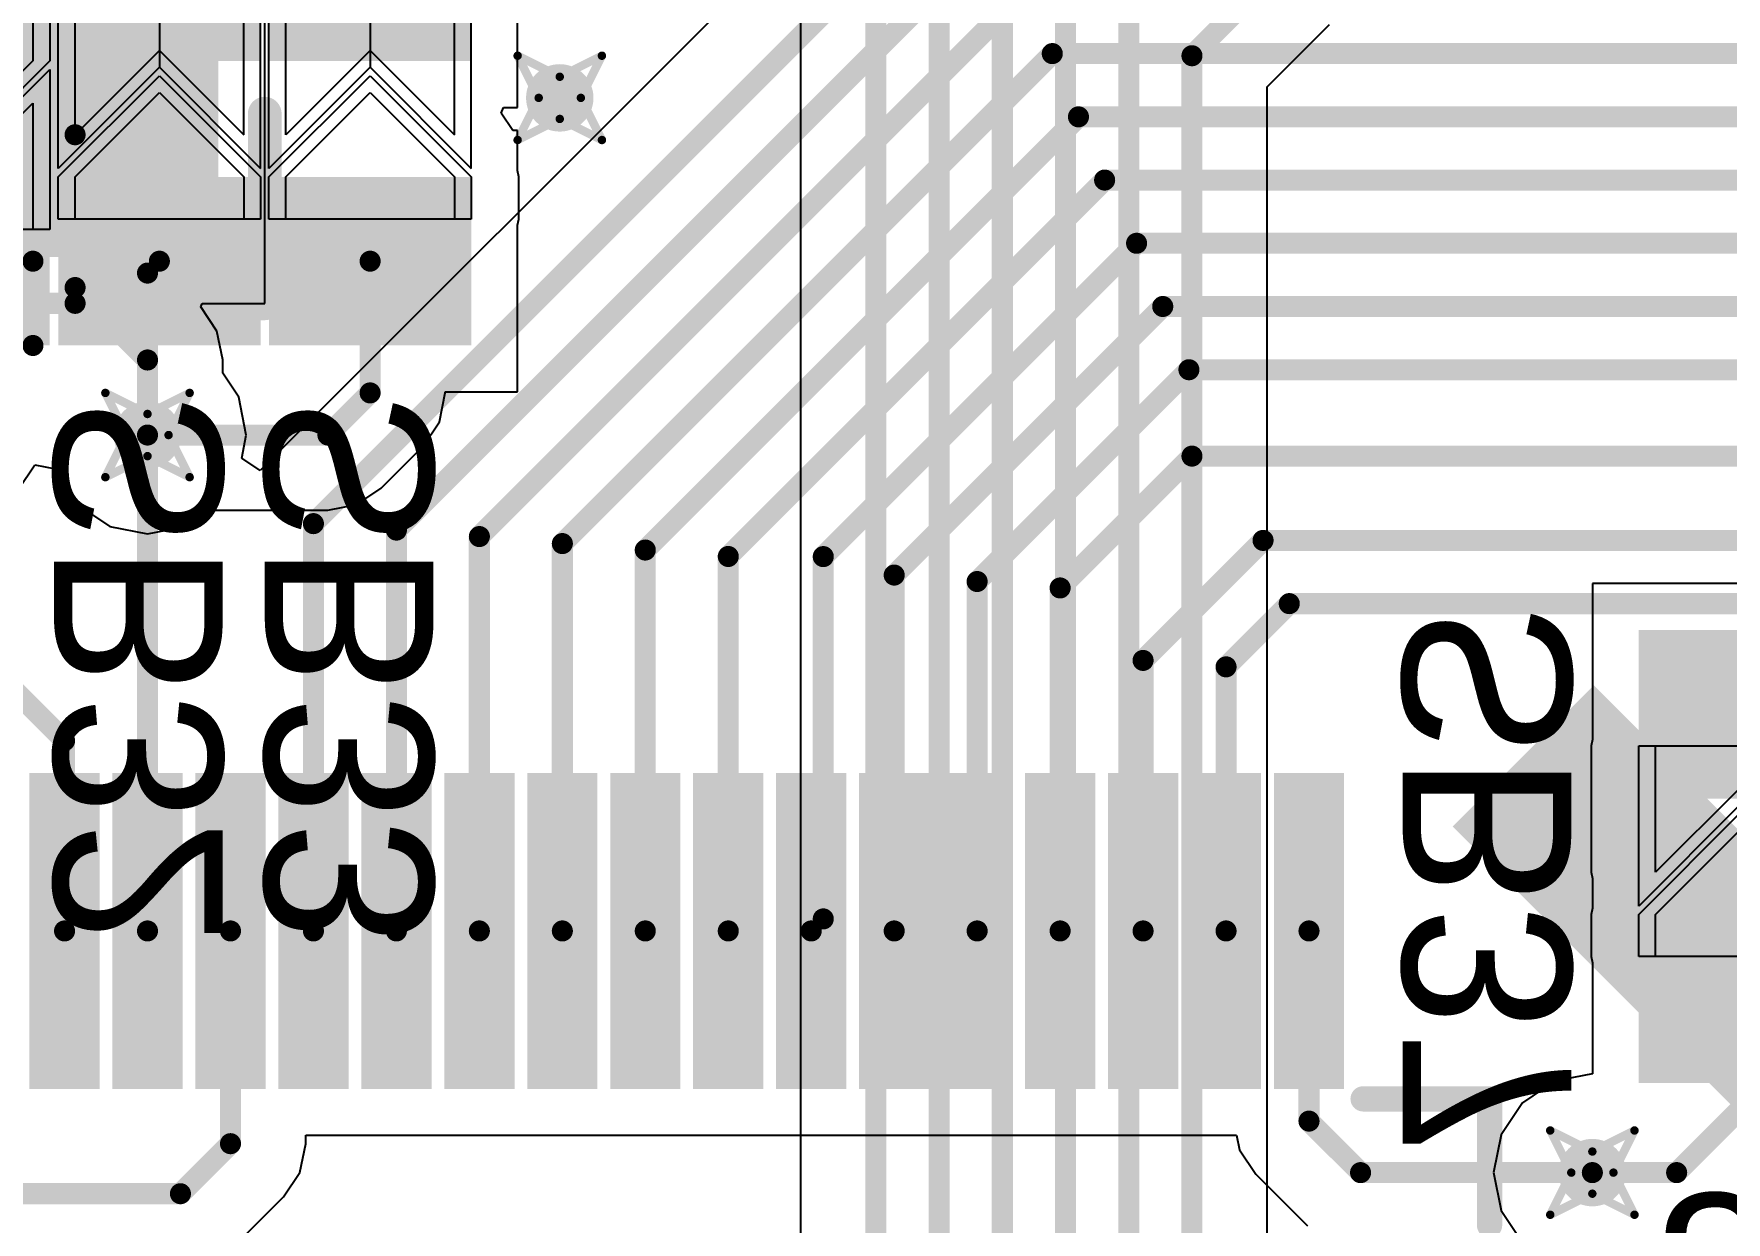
# Model space of a CAD drawing. Header units: millimetres. Extents: x 2.26 to 6.57, y 1.2 to 4.64.
# Drawn here: x 3.6035 to 4.005, y 2.3164 to 2.5983 of the extents above; entities that cross this region are included whole.
import ezdxf

# ---------------------------------------------------------------- set-up
doc = ezdxf.new("R2010")
doc.units = ezdxf.units.MM
doc.header["$MEASUREMENT"] = 0
for name, color, linetype in [('BottomLayer', 5, 'Continuous'), ('BottomOverlay', 54, 'Continuous'), ('BottomPaste', 16, 'Continuous'), ('BottomSolder', 6, 'Continuous'), ('DrillDrawing', 1, 'Continuous'), ('MultiLayer', 9, 'Continuous'), ('TopLayer', 1, 'Continuous'), ('TopOverlay', 2, 'Continuous'), ('TopPaste', 8, 'Continuous'), ('TopSolder', 216, 'Continuous'), ('ViaHoleLayer', 16, 'Continuous')]:
    doc.layers.add(name, color=color, linetype=linetype)

# ---------------------------------------------------------------- blocks, each defined once
blk = doc.blocks.new('JP2_SMD_B_10')
at = {"layer": 'BottomLayer'}
for p, q in [((-0.02625, 0.02), (-0.02625, 0)), ((0.00375, 0.02), (-0.02625, 0.02)), ((-0.01625, 0), (0.00375, 0.02)), ((-0.00625, 0), (0.01375, 0.02)), ((0.01375, 0.02), (0.02375, 0.02)), ((0.02375, 0.02), (0.02375, -0.02)), ((-0.02625, -0.02), (-0.02625, 0)), ((-0.02625, 0), (-0.01625, 0)), ((-0.02625, 0), (-0.01625, 0)), ((-0.01625, 0), (0.00375, -0.02)), ((0.01375, -0.02), (-0.00625, 0)), ((0.00375, -0.02), (-0.02625, -0.02)), ((0.02375, -0.02), (0.01375, -0.02))]:
    blk.add_line(p, q, dxfattribs=at)
for points in [[(-0.01775, 0.02), (-0.04975, 0.02), (-0.01775, -0.02), (-0.04975, -0.02)], [(0.04975, 0.02), (0.01775, 0.02), (0.04975, -0.02), (0.01775, -0.02)]]:
    blk.add_solid(points, dxfattribs=at)
at = {"layer": 'BottomPaste'}
for p, q in [((-0.02625, 0.02), (-0.02625, 0)), ((0.00375, 0.02), (-0.02625, 0.02)), ((-0.01625, 0), (0.00375, 0.02)), ((-0.00625, 0), (0.01375, 0.02)), ((0.01375, 0.02), (0.02375, 0.02)), ((0.02375, 0.02), (0.02375, -0.02)), ((-0.02625, -0.02), (-0.02625, 0)), ((-0.02625, 0), (-0.01625, 0)), ((-0.02625, 0), (-0.01625, 0)), ((-0.01625, 0), (0.00375, -0.02)), ((0.01375, -0.02), (-0.00625, 0)), ((0.00375, -0.02), (-0.02625, -0.02)), ((0.02375, -0.02), (0.01375, -0.02))]:
    blk.add_line(p, q, dxfattribs=at)
for points in [[(-0.01775, 0.02), (-0.04975, 0.02), (-0.01775, -0.02), (-0.04975, -0.02)], [(0.04975, 0.02), (0.01775, 0.02), (0.04975, -0.02), (0.01775, -0.02)]]:
    blk.add_solid(points, dxfattribs=at)
at = {"layer": 'BottomSolder'}
for p, q in [((-0.02625, 0.024), (-0.02625, 0)), ((0.01175, 0.024), (-0.02625, 0.024)), ((-0.01225, 0), (0.01175, 0.024)), ((-0.01025, 0), (0.01375, 0.024)), ((0.01375, 0.024), (0.02375, 0.024)), ((0.02375, 0.024), (0.02375, -0.024)), ((-0.02625, -0.024), (-0.02625, 0)), ((-0.02625, 0), (-0.01225, 0)), ((-0.02625, 0), (-0.01225, 0)), ((-0.01225, 0), (0.01175, -0.024)), ((0.01375, -0.024), (-0.01025, 0)), ((0.01175, -0.024), (-0.02625, -0.024)), ((0.02375, -0.024), (0.01375, -0.024))]:
    blk.add_line(p, q, dxfattribs=at)
for points in [[(-0.01375, 0.024), (-0.05375, 0.024), (-0.01375, -0.024), (-0.05375, -0.024)], [(0.05375, 0.024), (0.01375, 0.024), (0.05375, -0.024), (0.01375, -0.024)]]:
    blk.add_solid(points, dxfattribs=at)
blk = doc.blocks.new('JP2_SMD_B_43')
at = {"layer": 'BottomLayer'}
for p, q in [((-0.02625, 0.02), (-0.02625, 0)), ((0.00375, 0.02), (-0.02625, 0.02)), ((-0.01625, 0), (0.00375, 0.02)), ((-0.00625, 0), (0.01375, 0.02)), ((0.01375, 0.02), (0.02375, 0.02)), ((0.02375, 0.02), (0.02375, -0.02)), ((-0.02625, -0.02), (-0.02625, 0)), ((-0.02625, 0), (-0.01625, 0)), ((-0.02625, 0), (-0.01625, 0)), ((-0.01625, 0), (0.00375, -0.02)), ((0.01375, -0.02), (-0.00625, 0)), ((0.00375, -0.02), (-0.02625, -0.02)), ((0.02375, -0.02), (0.01375, -0.02))]:
    blk.add_line(p, q, dxfattribs=at)
for points in [[(-0.01775, 0.02), (-0.04975, 0.02), (-0.01775, -0.02), (-0.04975, -0.02)], [(0.04975, 0.02), (0.01775, 0.02), (0.04975, -0.02), (0.01775, -0.02)]]:
    blk.add_solid(points, dxfattribs=at)
at = {"layer": 'BottomPaste'}
for p, q in [((-0.02625, 0.02), (-0.02625, 0)), ((0.00375, 0.02), (-0.02625, 0.02)), ((-0.01625, 0), (0.00375, 0.02)), ((-0.00625, 0), (0.01375, 0.02)), ((0.01375, 0.02), (0.02375, 0.02)), ((0.02375, 0.02), (0.02375, -0.02)), ((-0.02625, -0.02), (-0.02625, 0)), ((-0.02625, 0), (-0.01625, 0)), ((-0.02625, 0), (-0.01625, 0)), ((-0.01625, 0), (0.00375, -0.02)), ((0.01375, -0.02), (-0.00625, 0)), ((0.00375, -0.02), (-0.02625, -0.02)), ((0.02375, -0.02), (0.01375, -0.02))]:
    blk.add_line(p, q, dxfattribs=at)
for points in [[(-0.01775, 0.02), (-0.04975, 0.02), (-0.01775, -0.02), (-0.04975, -0.02)], [(0.04975, 0.02), (0.01775, 0.02), (0.04975, -0.02), (0.01775, -0.02)]]:
    blk.add_solid(points, dxfattribs=at)
at = {"layer": 'BottomSolder'}
for p, q in [((-0.02625, 0.024), (-0.02625, 0)), ((0.01175, 0.024), (-0.02625, 0.024)), ((-0.01225, 0), (0.01175, 0.024)), ((-0.01025, 0), (0.01375, 0.024)), ((0.01375, 0.024), (0.02375, 0.024)), ((0.02375, 0.024), (0.02375, -0.024)), ((-0.02625, -0.024), (-0.02625, 0)), ((-0.02625, 0), (-0.01225, 0)), ((-0.02625, 0), (-0.01225, 0)), ((-0.01225, 0), (0.01175, -0.024)), ((0.01375, -0.024), (-0.01025, 0)), ((0.01175, -0.024), (-0.02625, -0.024)), ((0.02375, -0.024), (0.01375, -0.024))]:
    blk.add_line(p, q, dxfattribs=at)
for points in [[(-0.01375, 0.024), (-0.05375, 0.024), (-0.01375, -0.024), (-0.05375, -0.024)], [(0.05375, 0.024), (0.01375, 0.024), (0.05375, -0.024), (0.01375, -0.024)]]:
    blk.add_solid(points, dxfattribs=at)
blk = doc.blocks.new('JP2_SMD_B_44')
at = {"layer": 'BottomLayer'}
for p, q in [((-0.02625, 0.02), (-0.02625, 0)), ((0.00375, 0.02), (-0.02625, 0.02)), ((-0.01625, 0), (0.00375, 0.02)), ((-0.00625, 0), (0.01375, 0.02)), ((0.01375, 0.02), (0.02375, 0.02)), ((0.02375, 0.02), (0.02375, -0.02)), ((-0.02625, -0.02), (-0.02625, 0)), ((-0.02625, 0), (-0.01625, 0)), ((-0.02625, 0), (-0.01625, 0)), ((-0.01625, 0), (0.00375, -0.02)), ((0.01375, -0.02), (-0.00625, 0)), ((0.00375, -0.02), (-0.02625, -0.02)), ((0.02375, -0.02), (0.01375, -0.02))]:
    blk.add_line(p, q, dxfattribs=at)
for points in [[(-0.01775, 0.02), (-0.04975, 0.02), (-0.01775, -0.02), (-0.04975, -0.02)], [(0.04975, 0.02), (0.01775, 0.02), (0.04975, -0.02), (0.01775, -0.02)]]:
    blk.add_solid(points, dxfattribs=at)
at = {"layer": 'BottomPaste'}
for p, q in [((-0.02625, 0.02), (-0.02625, 0)), ((0.00375, 0.02), (-0.02625, 0.02)), ((-0.01625, 0), (0.00375, 0.02)), ((-0.00625, 0), (0.01375, 0.02)), ((0.01375, 0.02), (0.02375, 0.02)), ((0.02375, 0.02), (0.02375, -0.02)), ((-0.02625, -0.02), (-0.02625, 0)), ((-0.02625, 0), (-0.01625, 0)), ((-0.02625, 0), (-0.01625, 0)), ((-0.01625, 0), (0.00375, -0.02)), ((0.01375, -0.02), (-0.00625, 0)), ((0.00375, -0.02), (-0.02625, -0.02)), ((0.02375, -0.02), (0.01375, -0.02))]:
    blk.add_line(p, q, dxfattribs=at)
for points in [[(-0.01775, 0.02), (-0.04975, 0.02), (-0.01775, -0.02), (-0.04975, -0.02)], [(0.04975, 0.02), (0.01775, 0.02), (0.04975, -0.02), (0.01775, -0.02)]]:
    blk.add_solid(points, dxfattribs=at)
at = {"layer": 'BottomSolder'}
for p, q in [((-0.02625, 0.024), (-0.02625, 0)), ((0.01175, 0.024), (-0.02625, 0.024)), ((-0.01225, 0), (0.01175, 0.024)), ((-0.01025, 0), (0.01375, 0.024)), ((0.01375, 0.024), (0.02375, 0.024)), ((0.02375, 0.024), (0.02375, -0.024)), ((-0.02625, -0.024), (-0.02625, 0)), ((-0.02625, 0), (-0.01225, 0)), ((-0.02625, 0), (-0.01225, 0)), ((-0.01225, 0), (0.01175, -0.024)), ((0.01375, -0.024), (-0.01025, 0)), ((0.01175, -0.024), (-0.02625, -0.024)), ((0.02375, -0.024), (0.01375, -0.024))]:
    blk.add_line(p, q, dxfattribs=at)
for points in [[(-0.01375, 0.024), (-0.05375, 0.024), (-0.01375, -0.024), (-0.05375, -0.024)], [(0.05375, 0.024), (0.01375, 0.024), (0.05375, -0.024), (0.01375, -0.024)]]:
    blk.add_solid(points, dxfattribs=at)
blk = doc.blocks.new('JP2_SMD_B_45')
at = {"layer": 'BottomLayer'}
for p, q in [((-0.02625, 0.02), (-0.02625, 0)), ((0.00375, 0.02), (-0.02625, 0.02)), ((-0.01625, 0), (0.00375, 0.02)), ((-0.00625, 0), (0.01375, 0.02)), ((0.01375, 0.02), (0.02375, 0.02)), ((0.02375, 0.02), (0.02375, -0.02)), ((-0.02625, -0.02), (-0.02625, 0)), ((-0.02625, 0), (-0.01625, 0)), ((-0.02625, 0), (-0.01625, 0)), ((-0.01625, 0), (0.00375, -0.02)), ((0.01375, -0.02), (-0.00625, 0)), ((0.00375, -0.02), (-0.02625, -0.02)), ((0.02375, -0.02), (0.01375, -0.02))]:
    blk.add_line(p, q, dxfattribs=at)
for points in [[(-0.01775, 0.02), (-0.04975, 0.02), (-0.01775, -0.02), (-0.04975, -0.02)], [(0.04975, 0.02), (0.01775, 0.02), (0.04975, -0.02), (0.01775, -0.02)]]:
    blk.add_solid(points, dxfattribs=at)
at = {"layer": 'BottomPaste'}
for p, q in [((-0.02625, 0.02), (-0.02625, 0)), ((0.00375, 0.02), (-0.02625, 0.02)), ((-0.01625, 0), (0.00375, 0.02)), ((-0.00625, 0), (0.01375, 0.02)), ((0.01375, 0.02), (0.02375, 0.02)), ((0.02375, 0.02), (0.02375, -0.02)), ((-0.02625, -0.02), (-0.02625, 0)), ((-0.02625, 0), (-0.01625, 0)), ((-0.02625, 0), (-0.01625, 0)), ((-0.01625, 0), (0.00375, -0.02)), ((0.01375, -0.02), (-0.00625, 0)), ((0.00375, -0.02), (-0.02625, -0.02)), ((0.02375, -0.02), (0.01375, -0.02))]:
    blk.add_line(p, q, dxfattribs=at)
for points in [[(-0.01775, 0.02), (-0.04975, 0.02), (-0.01775, -0.02), (-0.04975, -0.02)], [(0.04975, 0.02), (0.01775, 0.02), (0.04975, -0.02), (0.01775, -0.02)]]:
    blk.add_solid(points, dxfattribs=at)
at = {"layer": 'BottomSolder'}
for p, q in [((-0.02625, 0.024), (-0.02625, 0)), ((0.01175, 0.024), (-0.02625, 0.024)), ((-0.01225, 0), (0.01175, 0.024)), ((-0.01025, 0), (0.01375, 0.024)), ((0.01375, 0.024), (0.02375, 0.024)), ((0.02375, 0.024), (0.02375, -0.024)), ((-0.02625, -0.024), (-0.02625, 0)), ((-0.02625, 0), (-0.01225, 0)), ((-0.02625, 0), (-0.01225, 0)), ((-0.01225, 0), (0.01175, -0.024)), ((0.01375, -0.024), (-0.01025, 0)), ((0.01175, -0.024), (-0.02625, -0.024)), ((0.02375, -0.024), (0.01375, -0.024))]:
    blk.add_line(p, q, dxfattribs=at)
for points in [[(-0.01375, 0.024), (-0.05375, 0.024), (-0.01375, -0.024), (-0.05375, -0.024)], [(0.05375, 0.024), (0.01375, 0.024), (0.05375, -0.024), (0.01375, -0.024)]]:
    blk.add_solid(points, dxfattribs=at)
blk = doc.blocks.new('LQFP64_60')
at = {"layer": 'TopLayer'}
for points in [[(0.21534, 0.28494), (0.1875, 0.2571), (0.28494, 0.21534), (0.2571, 0.1875)], [(-0.14317, 0.26581), (-0.15183, 0.26581), (-0.14317, 0.19888), (-0.15183, 0.19888)], [(-0.12348, 0.26581), (-0.13215, 0.26581), (-0.12348, 0.19888), (-0.13215, 0.19888)], [(-0.1038, 0.26581), (-0.11246, 0.26581), (-0.1038, 0.19888), (-0.11246, 0.19888)], [(-0.08411, 0.26581), (-0.09278, 0.26581), (-0.08411, 0.19888), (-0.09278, 0.19888)], [(-0.06443, 0.26581), (-0.07309, 0.26581), (-0.06443, 0.19888), (-0.07309, 0.19888)], [(-0.04474, 0.26581), (-0.05341, 0.26581), (-0.04474, 0.19888), (-0.05341, 0.19888)], [(-0.02506, 0.26581), (-0.03372, 0.26581), (-0.02506, 0.19888), (-0.03372, 0.19888)], [(-0.00537, 0.26581), (-0.01404, 0.26581), (-0.00537, 0.19888), (-0.01404, 0.19888)], [(0.01431, 0.26581), (0.00565, 0.26581), (0.01431, 0.19888), (0.00565, 0.19888)], [(0.034, 0.26581), (0.02533, 0.26581), (0.034, 0.19888), (0.02533, 0.19888)], [(0.05368, 0.26581), (0.04502, 0.26581), (0.05368, 0.19888), (0.04502, 0.19888)], [(0.07337, 0.26581), (0.0647, 0.26581), (0.07337, 0.19888), (0.0647, 0.19888)], [(0.09305, 0.26581), (0.08439, 0.26581), (0.09305, 0.19888), (0.08439, 0.19888)], [(0.11274, 0.26581), (0.10407, 0.26581), (0.11274, 0.19888), (0.10407, 0.19888)], [(0.13242, 0.26581), (0.12376, 0.26581), (0.13242, 0.19888), (0.12376, 0.19888)], [(0.15211, 0.26581), (0.14344, 0.26581), (0.15211, 0.19888), (0.14344, 0.19888)]]:
    blk.add_solid(points, dxfattribs=at)
at = {"layer": 'TopOverlay', "const_width": 0.006}
for points in [[(0.16061, 0.1925), (0.19061, 0.1925)], [(0.19061, 0.1625), (0.19061, 0.1925)]]:
    blk.add_lwpolyline(points, dxfattribs=at)
at = {"layer": 'TopOverlay', "const_width": 0.003}
for points in [[(0.15911, 0.1925, 1), (0.16211, 0.1925, 1)], [(0.18911, 0.1925, 1), (0.19211, 0.1925, 1)], [(0.18911, 0.1925, 1), (0.19211, 0.1925, 1)], [(0.18911, 0.1625, 1), (0.19211, 0.1625, 1)]]:
    blk.add_lwpolyline(points, format="xyb", close=True, dxfattribs=at)
at = {"layer": 'TopPaste'}
for points in [[(0.21534, 0.28494), (0.1875, 0.2571), (0.28494, 0.21534), (0.2571, 0.1875)], [(-0.14317, 0.26581), (-0.15183, 0.26581), (-0.14317, 0.19888), (-0.15183, 0.19888)], [(-0.12348, 0.26581), (-0.13215, 0.26581), (-0.12348, 0.19888), (-0.13215, 0.19888)], [(-0.1038, 0.26581), (-0.11246, 0.26581), (-0.1038, 0.19888), (-0.11246, 0.19888)], [(-0.08411, 0.26581), (-0.09278, 0.26581), (-0.08411, 0.19888), (-0.09278, 0.19888)], [(-0.06443, 0.26581), (-0.07309, 0.26581), (-0.06443, 0.19888), (-0.07309, 0.19888)], [(-0.04474, 0.26581), (-0.05341, 0.26581), (-0.04474, 0.19888), (-0.05341, 0.19888)], [(-0.02506, 0.26581), (-0.03372, 0.26581), (-0.02506, 0.19888), (-0.03372, 0.19888)], [(-0.00537, 0.26581), (-0.01404, 0.26581), (-0.00537, 0.19888), (-0.01404, 0.19888)], [(0.01431, 0.26581), (0.00565, 0.26581), (0.01431, 0.19888), (0.00565, 0.19888)], [(0.034, 0.26581), (0.02533, 0.26581), (0.034, 0.19888), (0.02533, 0.19888)], [(0.05368, 0.26581), (0.04502, 0.26581), (0.05368, 0.19888), (0.04502, 0.19888)], [(0.07337, 0.26581), (0.0647, 0.26581), (0.07337, 0.19888), (0.0647, 0.19888)], [(0.09305, 0.26581), (0.08439, 0.26581), (0.09305, 0.19888), (0.08439, 0.19888)], [(0.11274, 0.26581), (0.10407, 0.26581), (0.11274, 0.19888), (0.10407, 0.19888)], [(0.13242, 0.26581), (0.12376, 0.26581), (0.13242, 0.19888), (0.12376, 0.19888)], [(0.15211, 0.26581), (0.14344, 0.26581), (0.15211, 0.19888), (0.14344, 0.19888)]]:
    blk.add_solid(points, dxfattribs=at)
at = {"layer": 'TopSolder'}
for points in [[(0.21534, 0.2906), (0.18185, 0.2571), (0.2906, 0.21534), (0.2571, 0.18185)], [(-0.13917, 0.26981), (-0.15583, 0.26981), (-0.13917, 0.19488), (-0.15583, 0.19488)], [(-0.11948, 0.26981), (-0.13615, 0.26981), (-0.11948, 0.19488), (-0.13615, 0.19488)], [(-0.0998, 0.26981), (-0.11646, 0.26981), (-0.0998, 0.19488), (-0.11646, 0.19488)], [(-0.08011, 0.26981), (-0.09678, 0.26981), (-0.08011, 0.19488), (-0.09678, 0.19488)], [(-0.06043, 0.26981), (-0.07709, 0.26981), (-0.06043, 0.19488), (-0.07709, 0.19488)], [(-0.04074, 0.26981), (-0.05741, 0.26981), (-0.04074, 0.19488), (-0.05741, 0.19488)], [(-0.02106, 0.26981), (-0.03772, 0.26981), (-0.02106, 0.19488), (-0.03772, 0.19488)], [(-0.00137, 0.26981), (-0.01804, 0.26981), (-0.00137, 0.19488), (-0.01804, 0.19488)], [(0.01831, 0.26981), (0.00165, 0.26981), (0.01831, 0.19488), (0.00165, 0.19488)], [(0.038, 0.26981), (0.02133, 0.26981), (0.038, 0.19488), (0.02133, 0.19488)], [(0.05768, 0.26981), (0.04102, 0.26981), (0.05768, 0.19488), (0.04102, 0.19488)], [(0.07737, 0.26981), (0.0607, 0.26981), (0.07737, 0.19488), (0.0607, 0.19488)], [(0.09705, 0.26981), (0.08039, 0.26981), (0.09705, 0.19488), (0.08039, 0.19488)], [(0.11674, 0.26981), (0.10007, 0.26981), (0.11674, 0.19488), (0.10007, 0.19488)], [(0.13642, 0.26981), (0.11976, 0.26981), (0.13642, 0.19488), (0.11976, 0.19488)], [(0.15611, 0.26981), (0.13944, 0.26981), (0.15611, 0.19488), (0.13944, 0.19488)]]:
    blk.add_solid(points, dxfattribs=at)
blk = doc.blocks.new('TAN_A_142')
at = {"layer": 'TopLayer'}
for points in [[(-0.085, 0.03), (-0.135, 0.03), (-0.085, -0.03), (-0.135, -0.03)], [(0.025, 0.03), (-0.025, 0.03), (0.025, -0.03), (-0.025, -0.03)]]:
    blk.add_solid(points, dxfattribs=at)
at = {"layer": 'TopOverlay'}
for points, const_width in [([(-0.15, -0.045), (-0.15, 0.045)], 0.008), ([(-0.1, 0.045), (-0.15, 0.045)], 0.008), ([(0.04, 0.045), (-0.005, 0.045)], 0.008), ([(0.04, 0.01), (0.04, 0.045)], 0.008), ([(0.04, -0.02), (0.04, 0)], 0.005), ([(0.05, -0.01), (0.03, -0.01)], 0.005), ([(0.04, -0.045), (0.04, -0.03)], 0.008), ([(-0.1, -0.045), (-0.15, -0.045)], 0.008), ([(0.04, -0.045), (-0.005, -0.045)], 0.008)]:
    blk.add_lwpolyline(points, dxfattribs=dict(at, const_width=const_width))
for points, const_width in [([(-0.152, 0.045, 1), (-0.148, 0.045, 1)], 0.004), ([(-0.152, 0.045, 1), (-0.148, 0.045, 1)], 0.004), ([(-0.102, 0.045, 1), (-0.098, 0.045, 1)], 0.004), ([(-0.007, 0.045, 1), (-0.003, 0.045, 1)], 0.004), ([(0.038, 0.045, 1), (0.042, 0.045, 1)], 0.004), ([(0.038, 0.045, 1), (0.042, 0.045, 1)], 0.004), ([(0.038, 0.01, 1), (0.042, 0.01, 1)], 0.004), ([(0.03875, 0, 1), (0.04125, 0, 1)], 0.0025), ([(0.02875, -0.01, 1), (0.03125, -0.01, 1)], 0.0025), ([(0.04875, -0.01, 1), (0.05125, -0.01, 1)], 0.0025), ([(0.03875, -0.02, 1), (0.04125, -0.02, 1)], 0.0025), ([(0.038, -0.03, 1), (0.042, -0.03, 1)], 0.004), ([(-0.152, -0.045, 1), (-0.148, -0.045, 1)], 0.004), ([(-0.152, -0.045, 1), (-0.148, -0.045, 1)], 0.004), ([(-0.102, -0.045, 1), (-0.098, -0.045, 1)], 0.004), ([(-0.007, -0.045, 1), (-0.003, -0.045, 1)], 0.004), ([(0.038, -0.045, 1), (0.042, -0.045, 1)], 0.004), ([(0.038, -0.045, 1), (0.042, -0.045, 1)], 0.004)]:
    blk.add_lwpolyline(points, format="xyb", close=True, dxfattribs=dict(at, const_width=const_width))
at = {"layer": 'TopPaste'}
for points in [[(-0.085, 0.03), (-0.135, 0.03), (-0.085, -0.03), (-0.135, -0.03)], [(0.025, 0.03), (-0.025, 0.03), (0.025, -0.03), (-0.025, -0.03)]]:
    blk.add_solid(points, dxfattribs=at)
at = {"layer": 'TopSolder'}
for points in [[(-0.081, 0.034), (-0.139, 0.034), (-0.081, -0.034), (-0.139, -0.034)], [(0.029, 0.034), (-0.029, 0.034), (0.029, -0.034), (-0.029, -0.034)]]:
    blk.add_solid(points, dxfattribs=at)

msp = doc.modelspace()

# ---------------------------------------------------------------- linework, layer by layer
at = {"layer": 'BottomLayer'}
for p, q in [((3.78542, 2.64576), (3.78542, 2.30373)), ((3.71827, 2.5809), (3.71827, 2.6019)), ((3.89611, 2.58576), (3.91088, 2.60053)), ((3.89611, 2.23312), (3.89611, 2.58576)), ((3.71437, 2.57956), (3.71493, 2.5809)), ((3.71715, 2.5754), (3.71437, 2.57956)), ((3.71493, 2.5809), (3.71827, 2.5809)), ((3.71827, 2.5754), (3.71715, 2.5754)), ((3.71827, 2.56588), (3.71827, 2.5754)), ((3.71856, 2.5644), (3.71827, 2.56588)), ((3.71856, 2.5544), (3.71856, 2.5644)), ((3.71827, 2.55292), (3.71856, 2.5544)), ((3.71827, 2.5134), (3.71827, 2.55292)), ((3.69975, 2.50632), (3.70111, 2.51315)), ((3.70111, 2.51315), (3.70111, 2.5134)), ((3.70111, 2.5134), (3.71827, 2.5134)), ((3.69588, 2.50053), (3.69975, 2.50632)), ((3.68588, 2.49053), (3.69588, 2.50053)), ((3.69588, 2.50053), (3.69588, 2.50053)), ((3.59985, 2.49032), (3.6037, 2.49608)), ((3.6037, 2.49608), (3.6086, 2.4951)), ((3.6086, 2.4951), (3.60879, 2.49418)), ((3.60879, 2.49418), (3.61387, 2.48657)), ((3.6801, 2.48666), (3.68588, 2.49053)), ((3.61387, 2.48657), (3.62148, 2.48148)), ((3.67327, 2.48531), (3.6801, 2.48666)), ((3.62148, 2.48148), (3.63045, 2.4797)), ((3.63045, 2.4797), (3.63943, 2.48148)), ((3.63943, 2.48148), (3.64515, 2.48531)), ((3.64515, 2.48531), (3.67327, 2.48531)), ((4.04327, 2.4679), (3.97327, 2.4679)), ((3.97327, 2.4679), (3.97327, 2.43088)), ((3.97327, 2.43088), (3.97297, 2.4294)), ((3.97297, 2.4294), (3.97297, 2.3994)), ((3.97297, 2.3994), (3.97327, 2.39792)), ((3.97327, 2.39792), (3.97327, 2.39088)), ((3.97327, 2.39088), (3.97297, 2.3894)), ((3.97297, 2.3894), (3.97297, 2.3794)), ((3.97297, 2.3794), (3.97327, 2.37792)), ((3.97327, 2.37792), (3.97327, 2.3516)), ((3.96429, 2.34982), (3.95669, 2.34473)), ((3.97327, 2.3516), (3.96429, 2.34982)), ((3.95669, 2.34473), (3.9516, 2.33712)), ((3.9516, 2.33712), (3.94982, 2.32815)), ((3.94982, 2.32815), (3.9516, 2.31918)), ((3.9516, 2.31918), (3.95669, 2.31157))]:
    msp.add_line(p, q, dxfattribs=at)
at = {"layer": 'BottomLayer', "const_width": 0.005}
for points in [[(3.81827, 2.24815), (3.81827, 2.67815)], [(3.80327, 2.25815), (3.80327, 2.65315)], [(3.83327, 2.23815), (3.83327, 2.62815)], [(3.84827, 2.22815), (3.84827, 2.61315)], [(3.87827, 2.59315), (3.89827, 2.61315)], [(3.86327, 2.21315), (3.86327, 2.60315)], [(3.87827, 2.18315), (3.87827, 2.59315)], [(3.63045, 2.54158), (3.63327, 2.5444)], [(3.68327, 2.51315), (3.68327, 2.5444)], [(3.63045, 2.50315), (3.63045, 2.54158)], [(3.67327, 2.50315), (3.68327, 2.51315)], [(3.63045, 2.50315), (3.67327, 2.50315)], [(3.99327, 2.32815), (4.00827, 2.34315)], [(3.97327, 2.32815), (3.99327, 2.32815)]]:
    msp.add_lwpolyline(points, dxfattribs=at)
at = {"layer": 'BottomLayer'}
for points, const_width in [([(3.87702, 2.59315, 1), (3.87952, 2.59315, 1)], 0.0025), ([(3.87702, 2.59315, 1), (3.87952, 2.59315, 1)], 0.0025), ([(3.72427, 2.58315, 1), (3.73227, 2.58315, 1)], 0.008), ([(3.63202, 2.5444, 1), (3.63452, 2.5444, 1)], 0.0025), ([(3.68202, 2.5444, 1), (3.68452, 2.5444, 1)], 0.0025), ([(3.6292, 2.54158, 1), (3.6317, 2.54158, 1)], 0.0025), ([(3.6292, 2.54158, 1), (3.6317, 2.54158, 1)], 0.0025), ([(3.68202, 2.51315, 1), (3.68452, 2.51315, 1)], 0.0025), ([(3.68202, 2.51315, 1), (3.68452, 2.51315, 1)], 0.0025), ([(3.62645, 2.50315, 1), (3.63445, 2.50315, 1)], 0.008), ([(3.6292, 2.50315, 1), (3.6317, 2.50315, 1)], 0.0025), ([(3.6292, 2.50315, 1), (3.6317, 2.50315, 1)], 0.0025), ([(3.67202, 2.50315, 1), (3.67452, 2.50315, 1)], 0.0025), ([(3.67202, 2.50315, 1), (3.67452, 2.50315, 1)], 0.0025), ([(3.96927, 2.32815, 1), (3.97727, 2.32815, 1)], 0.008), ([(3.97202, 2.32815, 1), (3.97452, 2.32815, 1)], 0.0025), ([(3.99202, 2.32815, 1), (3.99452, 2.32815, 1)], 0.0025), ([(3.99202, 2.32815, 1), (3.99452, 2.32815, 1)], 0.0025)]:
    msp.add_lwpolyline(points, format="xyb", close=True, dxfattribs=dict(at, const_width=const_width))
at = {"layer": 'DrillDrawing', "const_width": 0.002}
for points in [[(3.71827, 2.59315), (3.72827, 2.58815)], [(3.71827, 2.59315), (3.72327, 2.58315)], [(3.72827, 2.58815), (3.73827, 2.59315)], [(3.73327, 2.58315), (3.73827, 2.59315)], [(3.71827, 2.57315), (3.72327, 2.58315)], [(3.73327, 2.58315), (3.73827, 2.57315)], [(3.71827, 2.57315), (3.72827, 2.57815)], [(3.72827, 2.57815), (3.73827, 2.57315)], [(3.62045, 2.51315), (3.63045, 2.50815)], [(3.62045, 2.51315), (3.62545, 2.50315)], [(3.63045, 2.50815), (3.64045, 2.51315)], [(3.63545, 2.50315), (3.64045, 2.51315)], [(3.62045, 2.49315), (3.62545, 2.50315)], [(3.63545, 2.50315), (3.64045, 2.49315)], [(3.62045, 2.49315), (3.63045, 2.49815)], [(3.63045, 2.49815), (3.64045, 2.49315)], [(3.96327, 2.33815), (3.97327, 2.33315)], [(3.96327, 2.33815), (3.96827, 2.32815)], [(3.97327, 2.33315), (3.98327, 2.33815)], [(3.97827, 2.32815), (3.98327, 2.33815)], [(3.96327, 2.31815), (3.96827, 2.32815)], [(3.97827, 2.32815), (3.98327, 2.31815)], [(3.96327, 2.31815), (3.97327, 2.32315)], [(3.97327, 2.32315), (3.98327, 2.31815)]]:
    msp.add_lwpolyline(points, dxfattribs=at)
at = {"layer": 'DrillDrawing', "const_width": 0.001}
for points in [[(3.71777, 2.59315, 1), (3.71877, 2.59315, 1)], [(3.71777, 2.59315, 1), (3.71877, 2.59315, 1)], [(3.73777, 2.59315, 1), (3.73877, 2.59315, 1)], [(3.73777, 2.59315, 1), (3.73877, 2.59315, 1)], [(3.72777, 2.58815, 1), (3.72877, 2.58815, 1)], [(3.72777, 2.58815, 1), (3.72877, 2.58815, 1)], [(3.72277, 2.58315, 1), (3.72377, 2.58315, 1)], [(3.72277, 2.58315, 1), (3.72377, 2.58315, 1)], [(3.73277, 2.58315, 1), (3.73377, 2.58315, 1)], [(3.73277, 2.58315, 1), (3.73377, 2.58315, 1)], [(3.72777, 2.57815, 1), (3.72877, 2.57815, 1)], [(3.72777, 2.57815, 1), (3.72877, 2.57815, 1)], [(3.71777, 2.57315, 1), (3.71877, 2.57315, 1)], [(3.71777, 2.57315, 1), (3.71877, 2.57315, 1)], [(3.73777, 2.57315, 1), (3.73877, 2.57315, 1)], [(3.73777, 2.57315, 1), (3.73877, 2.57315, 1)], [(3.61995, 2.51315, 1), (3.62095, 2.51315, 1)], [(3.61995, 2.51315, 1), (3.62095, 2.51315, 1)], [(3.63995, 2.51315, 1), (3.64095, 2.51315, 1)], [(3.63995, 2.51315, 1), (3.64095, 2.51315, 1)], [(3.62995, 2.50815, 1), (3.63095, 2.50815, 1)], [(3.62995, 2.50815, 1), (3.63095, 2.50815, 1)], [(3.62495, 2.50315, 1), (3.62595, 2.50315, 1)], [(3.62495, 2.50315, 1), (3.62595, 2.50315, 1)], [(3.63495, 2.50315, 1), (3.63595, 2.50315, 1)], [(3.63495, 2.50315, 1), (3.63595, 2.50315, 1)], [(3.62995, 2.49815, 1), (3.63095, 2.49815, 1)], [(3.62995, 2.49815, 1), (3.63095, 2.49815, 1)], [(3.61995, 2.49315, 1), (3.62095, 2.49315, 1)], [(3.61995, 2.49315, 1), (3.62095, 2.49315, 1)], [(3.63995, 2.49315, 1), (3.64095, 2.49315, 1)], [(3.63995, 2.49315, 1), (3.64095, 2.49315, 1)], [(3.96277, 2.33815, 1), (3.96377, 2.33815, 1)], [(3.96277, 2.33815, 1), (3.96377, 2.33815, 1)], [(3.98277, 2.33815, 1), (3.98377, 2.33815, 1)], [(3.98277, 2.33815, 1), (3.98377, 2.33815, 1)], [(3.97277, 2.33315, 1), (3.97377, 2.33315, 1)], [(3.97277, 2.33315, 1), (3.97377, 2.33315, 1)], [(3.96777, 2.32815, 1), (3.96877, 2.32815, 1)], [(3.96777, 2.32815, 1), (3.96877, 2.32815, 1)], [(3.97777, 2.32815, 1), (3.97877, 2.32815, 1)], [(3.97777, 2.32815, 1), (3.97877, 2.32815, 1)], [(3.97277, 2.32315, 1), (3.97377, 2.32315, 1)], [(3.97277, 2.32315, 1), (3.97377, 2.32315, 1)], [(3.96277, 2.31815, 1), (3.96377, 2.31815, 1)], [(3.96277, 2.31815, 1), (3.96377, 2.31815, 1)], [(3.98277, 2.31815, 1), (3.98377, 2.31815, 1)], [(3.98277, 2.31815, 1), (3.98377, 2.31815, 1)]]:
    msp.add_lwpolyline(points, format="xyb", close=True, dxfattribs=at)
at = {"layer": 'MultiLayer', "const_width": 0.008}
for points in [[(3.72427, 2.58315, 1), (3.73227, 2.58315, 1)], [(3.62645, 2.50315, 1), (3.63445, 2.50315, 1)], [(3.96927, 2.32815, 1), (3.97727, 2.32815, 1)]]:
    msp.add_lwpolyline(points, format="xyb", close=True, dxfattribs=at)
at = {"layer": 'TopLayer'}
for p, q in [((3.81359, 2.65113), (3.65721, 2.49475)), ((3.65827, 2.5344), (3.65827, 2.6144)), ((3.64307, 2.53358), (3.64341, 2.5344)), ((3.64341, 2.5344), (3.65827, 2.5344)), ((3.64694, 2.52779), (3.64307, 2.53358)), ((3.6483, 2.52096), (3.64694, 2.52779)), ((3.6483, 2.51784), (3.6483, 2.52096)), ((3.6483, 2.52096), (3.6483, 2.52096)), ((3.6483, 2.52096), (3.6483, 2.52096)), ((3.6483, 2.52096), (3.6483, 2.52096)), ((3.6483, 2.52096), (3.6483, 2.52096)), ((3.6483, 2.52096), (3.6483, 2.52096)), ((3.65212, 2.51212), (3.6483, 2.51784)), ((3.6539, 2.50315), (3.65212, 2.51212)), ((3.65282, 2.49768), (3.6539, 2.50315)), ((3.65721, 2.49475), (3.65282, 2.49768)), ((3.66798, 2.33502), (3.66798, 2.33703)), ((3.66798, 2.33703), (3.88887, 2.33703)), ((3.88887, 2.33703), (3.88956, 2.33355)), ((3.66662, 2.32819), (3.66798, 2.33502)), ((3.88956, 2.33355), (3.89343, 2.32776)), ((3.66275, 2.3224), (3.66662, 2.32819)), ((3.89343, 2.32776), (3.90565, 2.31553)), ((3.65088, 2.31053), (3.66275, 2.3224)), ((3.66275, 2.3224), (3.66275, 2.3224))]:
    msp.add_line(p, q, dxfattribs=at)
at = {"layer": 'TopLayer', "const_width": 0.005}
for points in [[(3.66982, 2.48213), (3.82634, 2.63865)], [(3.68951, 2.4806), (3.83255, 2.62365)], [(3.70919, 2.47907), (3.83877, 2.60865)], [(3.72888, 2.4774), (3.84513, 2.59365)], [(3.84513, 2.59365), (4.15277, 2.59365)], [(3.74856, 2.47587), (3.85134, 2.57865)], [(3.85134, 2.57865), (4.14277, 2.57865)], [(3.61327, 2.53815), (3.61327, 2.5744)], [(3.76825, 2.47434), (3.85755, 2.56365)], [(3.85755, 2.56365), (4.13277, 2.56365)], [(3.79079, 2.47431), (3.86513, 2.54865)], [(3.86513, 2.54865), (4.12398, 2.54865)], [(3.61327, 2.53815), (3.63045, 2.52096)], [(3.80762, 2.46993), (3.87134, 2.53365)], [(3.87134, 2.53365), (4.11777, 2.53365)], [(3.63045, 2.50315), (3.63045, 2.52096)], [(3.8273, 2.4684), (3.87755, 2.51865)], [(3.87755, 2.51865), (4.10777, 2.51865)], [(3.63045, 2.38549), (3.63045, 2.50315)], [(3.84699, 2.46687), (3.87827, 2.49815)], [(3.87827, 2.49815), (4.07827, 2.49815)], [(3.66982, 2.38549), (3.66982, 2.48213)], [(3.68951, 2.38549), (3.68951, 2.4806)], [(3.70919, 2.38549), (3.70919, 2.47907)], [(3.72888, 2.38549), (3.72888, 2.4774)], [(3.74856, 2.38549), (3.74856, 2.47587)], [(3.86667, 2.44968), (3.89514, 2.47815)], [(3.89514, 2.47815), (4.05847, 2.47815)], [(3.76825, 2.38549), (3.76825, 2.47434)], [(3.79079, 2.38835), (3.79079, 2.47431)], [(3.80762, 2.38549), (3.80762, 2.46993)], [(3.8273, 2.38549), (3.8273, 2.4684)], [(3.84699, 2.38549), (3.84699, 2.46687)], [(3.88636, 2.44815), (3.90136, 2.46315)], [(3.90136, 2.46315), (4.05226, 2.46315)], [(3.58327, 2.45815), (3.61077, 2.43065)], [(3.86667, 2.38549), (3.86667, 2.44968)], [(3.88636, 2.38549), (3.88636, 2.44815)], [(3.61077, 2.38549), (3.61077, 2.43065)], [(3.78793, 2.38549), (3.79079, 2.38835)], [(3.65014, 2.33502), (3.65014, 2.38549)], [(3.90604, 2.34037), (3.90604, 2.38549)], [(3.90604, 2.34037), (3.91827, 2.32815)], [(3.63827, 2.32315), (3.65014, 2.33502)], [(3.91827, 2.32815), (3.97327, 2.32815)], [(3.18827, 2.32315), (3.63827, 2.32315)]]:
    msp.add_lwpolyline(points, dxfattribs=at)
at = {"layer": 'TopLayer'}
for points, const_width in [([(3.84388, 2.59365, 1), (3.84638, 2.59365, 1)], 0.0025), ([(3.84388, 2.59365, 1), (3.84638, 2.59365, 1)], 0.0025), ([(3.72427, 2.58315, 1), (3.73227, 2.58315, 1)], 0.008), ([(3.85009, 2.57865, 1), (3.85259, 2.57865, 1)], 0.0025), ([(3.85009, 2.57865, 1), (3.85259, 2.57865, 1)], 0.0025), ([(3.61202, 2.5744, 1), (3.61452, 2.5744, 1)], 0.0025), ([(3.8563, 2.56365, 1), (3.8588, 2.56365, 1)], 0.0025), ([(3.8563, 2.56365, 1), (3.8588, 2.56365, 1)], 0.0025), ([(3.86388, 2.54865, 1), (3.86638, 2.54865, 1)], 0.0025), ([(3.86388, 2.54865, 1), (3.86638, 2.54865, 1)], 0.0025), ([(3.61202, 2.53815, 1), (3.61452, 2.53815, 1)], 0.0025), ([(3.61202, 2.53815, 1), (3.61452, 2.53815, 1)], 0.0025), ([(3.87009, 2.53365, 1), (3.87259, 2.53365, 1)], 0.0025), ([(3.87009, 2.53365, 1), (3.87259, 2.53365, 1)], 0.0025), ([(3.6292, 2.52096, 1), (3.6317, 2.52096, 1)], 0.0025), ([(3.6292, 2.52096, 1), (3.6317, 2.52096, 1)], 0.0025), ([(3.8763, 2.51865, 1), (3.8788, 2.51865, 1)], 0.0025), ([(3.8763, 2.51865, 1), (3.8788, 2.51865, 1)], 0.0025), ([(3.62645, 2.50315, 1), (3.63445, 2.50315, 1)], 0.008), ([(3.6292, 2.50315, 1), (3.6317, 2.50315, 1)], 0.0025), ([(3.6292, 2.50315, 1), (3.6317, 2.50315, 1)], 0.0025), ([(3.87702, 2.49815, 1), (3.87952, 2.49815, 1)], 0.0025), ([(3.87702, 2.49815, 1), (3.87952, 2.49815, 1)], 0.0025), ([(3.66857, 2.48213, 1), (3.67107, 2.48213, 1)], 0.0025), ([(3.66857, 2.48213, 1), (3.67107, 2.48213, 1)], 0.0025), ([(3.68826, 2.4806, 1), (3.69076, 2.4806, 1)], 0.0025), ([(3.68826, 2.4806, 1), (3.69076, 2.4806, 1)], 0.0025), ([(3.70794, 2.47907, 1), (3.71044, 2.47907, 1)], 0.0025), ([(3.70794, 2.47907, 1), (3.71044, 2.47907, 1)], 0.0025), ([(3.72763, 2.4774, 1), (3.73013, 2.4774, 1)], 0.0025), ([(3.72763, 2.4774, 1), (3.73013, 2.4774, 1)], 0.0025), ([(3.74731, 2.47587, 1), (3.74981, 2.47587, 1)], 0.0025), ([(3.74731, 2.47587, 1), (3.74981, 2.47587, 1)], 0.0025), ([(3.89389, 2.47815, 1), (3.89639, 2.47815, 1)], 0.0025), ([(3.89389, 2.47815, 1), (3.89639, 2.47815, 1)], 0.0025), ([(3.767, 2.47434, 1), (3.7695, 2.47434, 1)], 0.0025), ([(3.767, 2.47434, 1), (3.7695, 2.47434, 1)], 0.0025), ([(3.78954, 2.47431, 1), (3.79204, 2.47431, 1)], 0.0025), ([(3.78954, 2.47431, 1), (3.79204, 2.47431, 1)], 0.0025), ([(3.80637, 2.46993, 1), (3.80887, 2.46993, 1)], 0.0025), ([(3.80637, 2.46993, 1), (3.80887, 2.46993, 1)], 0.0025), ([(3.82605, 2.4684, 1), (3.82855, 2.4684, 1)], 0.0025), ([(3.82605, 2.4684, 1), (3.82855, 2.4684, 1)], 0.0025), ([(3.84574, 2.46687, 1), (3.84824, 2.46687, 1)], 0.0025), ([(3.84574, 2.46687, 1), (3.84824, 2.46687, 1)], 0.0025), ([(3.90011, 2.46315, 1), (3.90261, 2.46315, 1)], 0.0025), ([(3.90011, 2.46315, 1), (3.90261, 2.46315, 1)], 0.0025), ([(3.86542, 2.44968, 1), (3.86792, 2.44968, 1)], 0.0025), ([(3.86542, 2.44968, 1), (3.86792, 2.44968, 1)], 0.0025), ([(3.88511, 2.44815, 1), (3.88761, 2.44815, 1)], 0.0025), ([(3.88511, 2.44815, 1), (3.88761, 2.44815, 1)], 0.0025), ([(3.60952, 2.43065, 1), (3.61202, 2.43065, 1)], 0.0025), ([(3.60952, 2.43065, 1), (3.61202, 2.43065, 1)], 0.0025), ([(3.78954, 2.38835, 1), (3.79204, 2.38835, 1)], 0.0025), ([(3.78954, 2.38835, 1), (3.79204, 2.38835, 1)], 0.0025), ([(3.60952, 2.38549, 1), (3.61202, 2.38549, 1)], 0.0025), ([(3.6292, 2.38549, 1), (3.6317, 2.38549, 1)], 0.0025), ([(3.64889, 2.38549, 1), (3.65139, 2.38549, 1)], 0.0025), ([(3.66857, 2.38549, 1), (3.67107, 2.38549, 1)], 0.0025), ([(3.68826, 2.38549, 1), (3.69076, 2.38549, 1)], 0.0025), ([(3.70794, 2.38549, 1), (3.71044, 2.38549, 1)], 0.0025), ([(3.72763, 2.38549, 1), (3.73013, 2.38549, 1)], 0.0025), ([(3.74731, 2.38549, 1), (3.74981, 2.38549, 1)], 0.0025), ([(3.767, 2.38549, 1), (3.7695, 2.38549, 1)], 0.0025), ([(3.78668, 2.38549, 1), (3.78918, 2.38549, 1)], 0.0025), ([(3.80637, 2.38549, 1), (3.80887, 2.38549, 1)], 0.0025), ([(3.82605, 2.38549, 1), (3.82855, 2.38549, 1)], 0.0025), ([(3.84574, 2.38549, 1), (3.84824, 2.38549, 1)], 0.0025), ([(3.86542, 2.38549, 1), (3.86792, 2.38549, 1)], 0.0025), ([(3.88511, 2.38549, 1), (3.88761, 2.38549, 1)], 0.0025), ([(3.90479, 2.38549, 1), (3.90729, 2.38549, 1)], 0.0025), ([(3.90479, 2.34037, 1), (3.90729, 2.34037, 1)], 0.0025), ([(3.90479, 2.34037, 1), (3.90729, 2.34037, 1)], 0.0025), ([(3.64889, 2.33502, 1), (3.65139, 2.33502, 1)], 0.0025), ([(3.64889, 2.33502, 1), (3.65139, 2.33502, 1)], 0.0025), ([(3.96927, 2.32815, 1), (3.97727, 2.32815, 1)], 0.008), ([(3.91702, 2.32815, 1), (3.91952, 2.32815, 1)], 0.0025), ([(3.91702, 2.32815, 1), (3.91952, 2.32815, 1)], 0.0025), ([(3.97202, 2.32815, 1), (3.97452, 2.32815, 1)], 0.0025), ([(3.63702, 2.32315, 1), (3.63952, 2.32315, 1)], 0.0025), ([(3.63702, 2.32315, 1), (3.63952, 2.32315, 1)], 0.0025)]:
    msp.add_lwpolyline(points, format="xyb", close=True, dxfattribs=dict(at, const_width=const_width))
at = {"layer": 'ViaHoleLayer', "const_width": 0.004}
for points in [[(3.72627, 2.58315, 1), (3.73027, 2.58315, 1)], [(3.62845, 2.50315, 1), (3.63245, 2.50315, 1)], [(3.97127, 2.32815, 1), (3.97527, 2.32815, 1)]]:
    msp.add_lwpolyline(points, format="xyb", close=True, dxfattribs=at)

# ---------------------------------------------------------------- block references
for name, p, rotation in [('TAN_A_142', (3.61327, 2.5744), 270), ('JP2_SMD_B_43', (3.58327, 2.57815), 90), ('JP2_SMD_B_45', (3.63327, 2.57815), 270), ('JP2_SMD_B_44', (3.68327, 2.57815), 270), ('JP2_SMD_B_10', (4.00827, 2.40315), 270)]:
    msp.add_blockref(name, p, dxfattribs=dict(rotation=rotation))
msp.add_blockref('LQFP64_60', (3.75827, 2.15315))

# ---------------------------------------------------------------- texts
at = {"layer": 'BottomOverlay', "text_generation_flag": 2}
for s, p in [('SB32', (3.64827, 2.51315)), ('SB33', (3.69827, 2.51315)), ('SB37', (3.96827, 2.46315))]:
    msp.add_text(s, height=0.04, rotation=90, dxfattribs=at).set_placement(p)
msp.add_text('SB38', height=0.04, dxfattribs=at).set_placement((4.11827, 2.28315))

doc.saveas('drawing.dxf')
